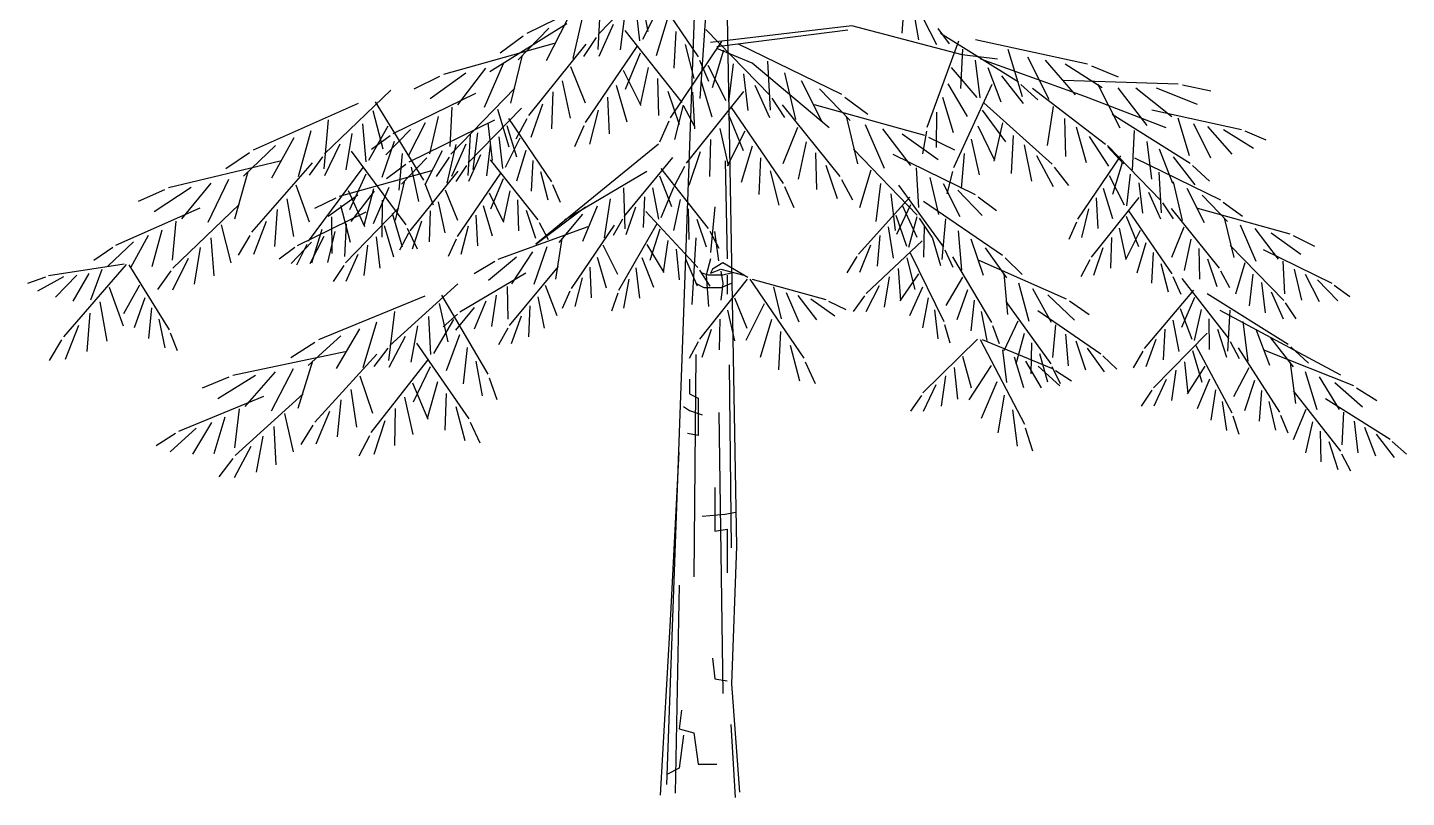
# Model space of a CAD drawing. Extents: x 128.8 to 141.8, y 43.7 to 68.9.
# Drawn here: x 128.77 to 141.77, y 43.7 to 50.96 of the extents above; entities that cross this region are included whole.
import ezdxf

# ---------------------------------------------------------------- set-up
doc = ezdxf.new("R2010")
doc.units = 0
doc.header["$LTSCALE"] = 0.5
doc.header["$MEASUREMENT"] = 0
doc.layers.get('0').update_dxf_attribs({"linetype": 'CONTINUOUS'})

msp = doc.modelspace()

# ---------------------------------------------------------------- linework, layer by layer
for p, q in [((134.8, 43.825), (135.371, 59.742)), ((135.352, 51.906), (135.456, 46.069)), ((134.755, 51.517), (134.152, 50.895)), ((134.452, 51.38), (133.479, 50.904)), ((134.609, 51.401), (135.094, 50.683)), ((134.175, 51.217), (134.15, 50.754)), ((137.036, 51.205), (137.015, 50.906)), ((134.014, 51.106), (133.913, 50.668)), ((134.402, 51.096), (134.359, 50.751)), ((134.5, 51.192), (134.542, 50.835)), ((134.737, 51.177), (134.569, 50.846)), ((134.578, 51.135), (134.621, 50.923)), ((135.112, 50.291), (135.171, 51.114)), ((137.121, 51.13), (137.171, 50.845)), ((133.132, 50.546), (133.858, 50.997)), ((133.686, 50.955), (133.397, 50.656)), ((133.859, 51.034), (133.662, 50.647)), ((134.293, 50.99), (134.157, 50.687)), ((134.803, 51.036), (134.699, 50.692)), ((136.544, 50.977), (135.211, 50.82)), ((137.583, 50.703), (136.544, 50.977)), ((137.216, 51.046), (137.342, 50.799)), ((137.353, 50.95), (137.461, 50.805)), ((133.446, 50.878), (133.229, 50.717)), ((134.134, 50.867), (134.014, 50.687)), ((134.402, 50.931), (134.941, 50.253)), ((135.314, 50.827), (134.829, 50.109)), ((134.883, 50.924), (134.865, 50.578)), ((135.168, 50.943), (135.771, 50.322)), ((135.269, 50.781), (136.505, 50.938)), ((137.549, 50.83), (137.249, 50.017)), ((137.38, 50.908), (138.113, 50.448)), ((137.707, 50.847), (138.765, 50.617)), ((133.737, 50.809), (132.694, 50.518)), ((133.435, 50.699), (133.326, 50.248)), ((134.037, 50.804), (133.494, 50.13)), ((134.517, 50.78), (134.028, 50.065)), ((134.547, 50.718), (134.405, 50.375)), ((134.971, 50.8), (135.052, 50.478)), ((135.333, 50.746), (135.226, 50.39)), ((135.603, 50.624), (135.269, 50.761)), ((135.472, 50.806), (136.444, 50.331)), ((137.586, 50.755), (137.567, 50.385)), ((137.917, 50.663), (137.583, 50.703)), ((138.014, 50.755), (138.149, 50.311)), ((138.197, 50.685), (138.4, 50.284)), ((133.091, 50.577), (132.827, 50.232)), ((133.256, 50.619), (133.077, 50.207)), ((133.891, 50.593), (134.03, 50.249)), ((134.388, 50.557), (134.554, 50.225)), ((134.624, 50.582), (134.547, 50.231)), ((135.106, 50.651), (135.193, 50.453)), ((135.187, 50.604), (135.354, 50.273)), ((135.423, 50.618), (135.381, 50.261)), ((136.328, 50.016), (135.603, 50.624)), ((135.748, 50.644), (135.773, 50.181)), ((137.478, 50.583), (137.72, 50.301)), ((137.705, 50.653), (137.749, 50.296)), ((138.74, 50.31), (137.76, 50.663)), ((137.823, 50.583), (137.946, 50.259)), ((138.365, 50.653), (138.648, 50.324)), ((138.552, 50.617), (138.903, 50.396)), ((138.803, 50.599), (139.053, 50.495)), ((132.657, 50.498), (132.413, 50.38)), ((132.906, 50.531), (132.568, 50.289)), ((133.813, 50.457), (133.888, 50.105)), ((134.712, 50.478), (134.721, 50.13)), ((135.12, 50.462), (135.224, 50.118)), ((135.521, 50.523), (135.564, 50.178)), ((135.909, 50.532), (136.011, 50.094)), ((136.065, 50.461), (136.261, 50.074)), ((137.447, 50.429), (137.631, 50.12)), ((137.953, 50.506), (138.158, 50.244)), ((138.137, 50.424), (138.297, 50.278)), ((138.537, 50.463), (139.619, 50.429)), ((138.857, 50.429), (139.07, 50.016)), ((132.199, 50.368), (131.573, 49.77)), ((132.995, 50.339), (132.217, 49.959)), ((133.367, 50.387), (132.764, 49.766)), ((133.724, 50.353), (133.713, 50.006)), ((134.241, 50.305), (134.257, 49.958)), ((134.321, 50.416), (134.423, 50.071)), ((134.81, 50.361), (134.915, 50.046)), ((135.521, 50.357), (134.982, 49.68)), ((135.04, 50.351), (135.059, 50.004)), ((135.63, 50.416), (135.766, 50.113)), ((136.237, 50.382), (136.526, 50.083)), ((136.477, 50.305), (136.695, 50.144)), ((137.397, 50.302), (137.497, 49.97)), ((137.862, 50.423), (137.5, 49.636)), ((138.247, 50.387), (138.935, 49.861)), ((139.505, 50.016), (138.74, 50.31)), ((139.049, 50.393), (139.322, 50.035)), ((139.22, 50.392), (139.558, 50.12)), ((139.41, 50.391), (139.796, 50.237)), ((139.66, 50.419), (139.925, 50.362)), ((131.891, 50.243), (130.901, 49.804)), ((132.027, 50.177), (132.121, 49.818)), ((132.049, 50.258), (132.506, 49.522)), ((132.773, 50.209), (132.753, 49.839)), ((133.429, 50.2), (132.926, 49.683)), ((133.202, 50.19), (133.309, 49.835)), ((133.626, 50.237), (133.518, 49.922)), ((134.152, 50.182), (134.069, 49.86)), ((134.952, 50.227), (134.871, 49.905)), ((134.956, 50.223), (135.058, 50.032)), ((135.406, 50.206), (135.895, 49.491)), ((135.789, 50.293), (135.909, 50.113)), ((135.887, 50.231), (136.43, 49.556)), ((136.187, 50.235), (137.229, 49.945)), ((137.772, 50.182), (137.991, 49.883)), ((137.786, 50.249), (138.431, 49.671)), ((138.439, 50.216), (138.385, 49.849)), ((139.37, 50.183), (140.216, 49.999)), ((131.608, 50.091), (131.566, 49.629)), ((131.932, 50.053), (131.961, 49.695)), ((132.52, 50.063), (132.363, 49.753)), ((133.176, 50.086), (132.366, 49.69)), ((132.645, 50.12), (132.563, 49.769)), ((133.112, 50.062), (133.154, 49.705)), ((133.292, 50.036), (133.381, 49.74)), ((133.307, 50.104), (133.711, 49.505)), ((133.479, 50.1), (133.375, 49.909)), ((134.817, 50.078), (134.73, 49.879)), ((135.377, 50.145), (135.518, 49.802)), ((136.489, 50.126), (136.597, 49.675)), ((136.667, 50.045), (136.846, 49.633)), ((137.34, 50.161), (137.339, 49.828)), ((137.964, 50.063), (137.882, 49.701)), ((138.547, 50.103), (138.558, 49.744)), ((138.997, 50.142), (139.731, 49.682)), ((139.616, 50.11), (139.723, 49.755)), ((139.762, 50.054), (139.924, 49.733)), ((131.285, 49.92), (131.074, 49.541)), ((131.443, 49.985), (131.325, 49.551)), ((131.831, 49.961), (131.775, 49.618)), ((132.168, 50.03), (131.988, 49.705)), ((132.191, 49.938), (132.016, 49.809)), ((132.382, 49.999), (132.151, 49.76)), ((132.945, 49.951), (132.925, 49.565)), ((133.014, 49.967), (132.971, 49.622)), ((133.216, 49.93), (133.251, 49.632)), ((133.413, 49.918), (133.274, 49.642)), ((134.016, 50.034), (133.928, 49.836)), ((135.299, 50.009), (135.376, 49.658)), ((135.535, 49.984), (135.369, 49.652)), ((136.032, 50.019), (135.893, 49.675)), ((136.833, 50.004), (137.096, 49.659)), ((137.017, 49.957), (137.355, 49.716)), ((137.245, 49.984), (137.208, 49.77)), ((137.266, 49.925), (137.51, 49.806)), ((137.669, 49.909), (137.743, 49.57)), ((137.729, 50.032), (137.888, 49.709)), ((138.064, 49.942), (138.046, 49.583)), ((138.658, 50.023), (138.751, 49.688)), ((138.781, 49.934), (138.961, 49.654)), ((139.204, 49.989), (139.185, 49.619)), ((139.896, 50.028), (140.123, 49.765)), ((140.046, 50), (140.327, 49.822)), ((140.246, 49.985), (140.446, 49.902)), ((130.867, 49.779), (130.644, 49.627)), ((131.11, 49.847), (130.81, 49.56)), ((131.718, 49.859), (131.571, 49.561)), ((131.825, 49.796), (132.338, 49.099)), ((132.229, 49.886), (132.112, 49.546)), ((132.682, 49.799), (132.518, 49.476)), ((132.811, 49.858), (132.727, 49.493)), ((132.905, 49.86), (132.769, 49.557)), ((133.135, 49.85), (133.099, 49.563)), ((133.469, 49.8), (133.382, 49.513)), ((134.72, 49.859), (133.563, 48.918)), ((135.114, 49.787), (135.008, 49.472)), ((135.211, 49.904), (135.202, 49.557)), ((135.602, 49.842), (135.5, 49.498)), ((136.111, 49.883), (136.036, 49.532)), ((136.199, 49.779), (136.21, 49.432)), ((136.557, 49.814), (137.16, 49.192)), ((138.168, 49.854), (138.235, 49.513)), ((138.953, 49.847), (139.456, 49.33)), ((138.957, 49.836), (139.103, 49.675)), ((139.322, 49.887), (139.366, 49.53)), ((139.44, 49.817), (139.564, 49.493)), ((131.155, 49.699), (130.102, 49.448)), ((131.455, 49.683), (130.886, 49.03)), ((131.554, 49.742), (131.427, 49.567)), ((132.338, 49.668), (132.157, 49.534)), ((132.305, 49.772), (132.273, 49.426)), ((132.538, 49.732), (132.297, 49.484)), ((132.388, 49.644), (132.457, 49.319)), ((132.746, 49.737), (132.625, 49.557)), ((132.911, 49.659), (132.811, 49.509)), ((133.044, 49.761), (132.931, 49.509)), ((133.135, 49.712), (133.584, 49.147)), ((133.535, 49.707), (133.52, 49.418)), ((134.854, 49.736), (134.394, 49.18)), ((134.967, 49.649), (134.865, 49.458)), ((135.348, 49.702), (135.367, 48.781)), ((135.682, 49.732), (135.666, 49.385)), ((136.297, 49.663), (136.405, 49.349)), ((136.928, 49.766), (137.706, 49.385)), ((137.602, 49.772), (137.574, 49.441)), ((138.284, 49.755), (138.441, 49.462)), ((139.075, 49.751), (138.671, 49.152)), ((139.09, 49.683), (139.001, 49.387)), ((139.206, 49.733), (140.016, 49.337)), ((139.571, 49.74), (139.775, 49.478)), ((139.755, 49.658), (139.915, 49.512)), ((130.668, 49.527), (130.473, 49.122)), ((130.849, 49.601), (130.724, 49.154)), ((131.934, 49.641), (131.418, 48.945)), ((132.58, 49.61), (131.711, 49.368)), ((131.961, 49.578), (131.807, 49.241)), ((132.328, 49.519), (132.238, 49.143)), ((132.83, 49.607), (132.377, 49.045)), ((133.23, 49.586), (132.823, 48.99)), ((133.255, 49.535), (133.137, 49.249)), ((133.609, 49.603), (133.676, 49.335)), ((134.611, 49.602), (133.834, 49.144)), ((134.731, 49.561), (134.843, 49.273)), ((134.741, 49.63), (135.19, 49.065)), ((135.772, 49.608), (135.854, 49.286)), ((136.445, 49.526), (136.548, 49.336)), ((136.721, 49.616), (136.614, 49.261)), ((137.15, 49.636), (137.17, 49.265)), ((137.279, 49.546), (137.36, 49.196)), ((137.493, 49.603), (137.439, 49.393)), ((138.451, 49.644), (138.584, 49.472)), ((138.969, 49.565), (139.108, 49.289)), ((139.166, 49.577), (139.131, 49.279)), ((139.437, 49.598), (139.457, 49.212)), ((130.064, 49.429), (129.816, 49.32)), ((130.315, 49.452), (129.968, 49.224)), ((130.501, 49.492), (130.224, 49.157)), ((131.301, 49.477), (131.427, 49.128)), ((131.797, 49.423), (131.95, 49.085)), ((132.042, 49.417), (131.822, 49.13)), ((132.033, 49.44), (131.943, 49.091)), ((132.18, 49.452), (132.03, 49.109)), ((132.518, 49.49), (132.597, 49.289)), ((132.709, 49.43), (132.825, 49.144)), ((133.123, 49.401), (133.261, 49.124)), ((133.32, 49.422), (133.255, 49.129)), ((133.721, 49.479), (133.794, 49.314)), ((134.392, 49.449), (134.402, 49.063)), ((134.664, 49.449), (134.722, 49.155)), ((134.861, 49.453), (134.743, 49.167)), ((135.908, 49.46), (135.996, 49.262)), ((136.812, 49.489), (136.77, 49.132)), ((136.909, 49.393), (136.952, 49.048)), ((136.984, 49.473), (137.407, 48.888)), ((137.403, 49.489), (137.56, 49.18)), ((137.541, 49.426), (137.772, 49.187)), ((138.913, 49.447), (139, 49.16)), ((139.247, 49.497), (139.283, 49.21)), ((139.338, 49.408), (139.451, 49.156)), ((139.571, 49.505), (139.655, 49.14)), ((139.7, 49.446), (139.864, 49.123)), ((130.396, 49.258), (129.604, 48.906)), ((130.769, 49.292), (130.143, 48.693)), ((131.218, 49.345), (131.279, 48.99)), ((131.68, 49.352), (131.477, 49.253)), ((131.888, 49.379), (131.606, 49.178)), ((131.724, 49.285), (131.813, 48.936)), ((132.272, 49.259), (131.769, 48.741)), ((132.117, 49.332), (132.113, 48.984)), ((132.643, 49.317), (132.706, 49.024)), ((133.067, 49.283), (133.152, 48.996)), ((133.393, 49.335), (133.4, 49.045)), ((133.563, 48.918), (134.034, 49.271)), ((134.141, 49.277), (134.003, 48.942)), ((134.266, 49.346), (134.21, 48.976)), ((134.505, 49.268), (134.412, 49.007)), ((134.589, 49.363), (134.575, 49.074)), ((134.926, 49.339), (134.862, 49.047)), ((135.25, 49.271), (135.211, 48.84)), ((137.09, 49.36), (136.605, 48.825)), ((137.096, 49.29), (136.965, 49.01)), ((137.018, 49.287), (137.154, 48.984)), ((137.217, 49.324), (137.963, 48.815)), ((137.733, 49.364), (137.907, 49.236)), ((139.247, 49.359), (138.798, 48.794)), ((138.847, 49.354), (138.862, 49.065)), ((139.471, 49.306), (139.571, 49.156)), ((139.802, 49.257), (140.671, 49.015)), ((139.844, 49.38), (140.085, 49.131)), ((140.044, 49.315), (140.225, 49.181)), ((130.17, 49.136), (130.136, 48.766)), ((131.023, 49.132), (130.903, 48.821)), ((131.125, 49.244), (131.101, 48.897)), ((131.962, 49.219), (131.314, 48.902)), ((131.64, 49.177), (131.643, 48.83)), ((132.21, 49.211), (132.304, 48.893)), ((132.488, 49.134), (132.398, 48.872)), ((132.57, 49.231), (132.56, 48.941)), ((133, 49.191), (133.014, 48.902)), ((133.474, 49.237), (133.562, 48.975)), ((134.003, 49.2), (133.782, 48.933)), ((134.381, 49.155), (134.293, 48.998)), ((134.6, 49.226), (135.092, 48.698)), ((134.999, 49.252), (135.007, 48.963)), ((135.081, 49.155), (135.169, 48.892)), ((136.958, 49.191), (137.057, 48.898)), ((137.155, 49.174), (137.078, 48.885)), ((137.177, 49.164), (137.298, 48.984)), ((137.427, 49.157), (137.392, 48.772)), ((138.661, 49.126), (138.588, 48.961)), ((138.773, 49.251), (138.706, 48.982)), ((139.127, 49.182), (139.245, 48.896)), ((139.151, 49.233), (139.559, 48.638)), ((139.552, 49.254), (140.004, 48.692)), ((140.053, 49.166), (140.144, 48.791)), ((129.912, 48.999), (129.743, 48.696)), ((130.038, 49.051), (129.944, 48.704)), ((130.598, 49.101), (130.691, 48.742)), ((130.87, 49), (130.76, 48.814)), ((131.546, 49.057), (131.451, 48.738)), ((131.67, 49.036), (131.602, 48.744)), ((131.777, 49.111), (131.761, 48.802)), ((132.135, 49.095), (132.224, 48.799)), ((132.365, 49.02), (132.279, 48.861)), ((132.352, 49.068), (132.446, 48.873)), ((132.926, 49.088), (132.857, 48.82)), ((134.054, 49.081), (133.207, 48.772)), ((133.596, 49.122), (133.681, 48.963)), ((133.809, 49.12), (133.638, 48.972)), ((134.304, 49.097), (133.897, 48.501)), ((134.705, 49.108), (134.345, 48.482)), ((134.733, 49.059), (134.638, 48.765)), ((135.203, 49.04), (135.288, 48.881)), ((135.289, 48.761), (135.25, 49.036)), ((136.808, 49), (136.781, 48.711)), ((136.886, 49.082), (136.931, 48.786)), ((137.225, 49.084), (137.219, 48.794)), ((137.546, 49.045), (137.577, 48.672)), ((139.062, 49.069), (139.126, 48.776)), ((139.259, 49.048), (139.121, 48.771)), ((139.673, 49.077), (139.557, 48.791)), ((140.202, 49.099), (140.352, 48.756)), ((140.34, 49.064), (140.56, 48.777)), ((140.494, 49.026), (140.776, 48.825)), ((140.702, 48.999), (140.905, 48.9)), ((129.577, 48.887), (129.398, 48.765)), ((129.771, 48.941), (129.531, 48.711)), ((130.401, 48.885), (130.345, 48.542)), ((130.502, 48.976), (130.531, 48.618)), ((131.292, 48.885), (131.146, 48.777)), ((131.451, 48.936), (131.259, 48.737)), ((131.405, 48.914), (131.309, 48.719)), ((131.567, 48.989), (131.435, 48.731)), ((131.978, 48.909), (131.942, 48.622)), ((132.059, 48.988), (132.094, 48.691)), ((132.813, 48.965), (132.739, 48.8)), ((133.668, 48.892), (133.546, 48.538)), ((133.811, 48.971), (133.75, 48.589)), ((134.197, 48.912), (134.335, 48.635)), ((134.612, 48.915), (134.772, 48.65)), ((134.807, 48.951), (134.765, 48.654)), ((134.886, 48.87), (134.916, 48.582)), ((135.073, 48.977), (135.034, 48.349)), ((136.72, 48.908), (136.615, 48.652)), ((137.205, 48.948), (136.679, 48.453)), ((137.301, 48.983), (137.378, 48.717)), ((137.665, 48.968), (137.781, 48.625)), ((137.799, 48.882), (138.001, 48.601)), ((138.908, 48.884), (138.82, 48.622)), ((138.989, 48.982), (138.982, 48.692)), ((139.315, 48.93), (139.23, 48.643)), ((139.738, 48.964), (139.676, 48.671)), ((139.812, 48.878), (139.821, 48.588)), ((140.11, 48.906), (140.613, 48.388)), ((140.42, 48.866), (141.068, 48.549)), ((130.288, 48.782), (130.141, 48.485)), ((131.887, 48.82), (131.774, 48.567)), ((133.178, 48.753), (132.983, 48.639)), ((133.383, 48.796), (133.118, 48.574)), ((133.533, 48.847), (133.336, 48.543)), ((134.141, 48.794), (134.226, 48.507)), ((134.565, 48.793), (134.673, 48.513)), ((134.975, 48.779), (135.084, 48.524)), ((135.211, 48.781), (135.171, 48.624)), ((135.328, 48.742), (135.23, 48.683)), ((135.563, 48.604), (135.328, 48.742)), ((136.591, 48.801), (136.495, 48.648)), ((137.06, 48.79), (137.136, 48.49)), ((137.092, 48.836), (137.41, 48.189)), ((137.418, 48.863), (137.496, 48.7)), ((137.491, 48.799), (137.859, 48.178)), ((137.739, 48.767), (138.564, 48.403)), ((137.987, 48.79), (138.147, 48.631)), ((138.786, 48.769), (138.701, 48.61)), ((139.382, 48.838), (139.368, 48.549)), ((139.456, 48.735), (139.525, 48.467)), ((139.894, 48.781), (139.984, 48.519)), ((140.247, 48.742), (140.158, 48.446)), ((140.605, 48.758), (140.621, 48.449)), ((128.944, 48.608), (128.774, 48.548)), ((129.112, 48.61), (128.869, 48.476)), ((129.684, 48.729), (128.971, 48.618)), ((129.238, 48.626), (129.036, 48.418)), ((129.704, 48.725), (129.111, 48.045)), ((129.351, 48.64), (129.2, 48.382)), ((129.475, 48.68), (129.368, 48.39)), ((129.729, 48.722), (130.109, 48.109)), ((130.125, 48.665), (129.998, 48.49)), ((131.754, 48.718), (131.654, 48.567)), ((133.469, 48.643), (132.847, 48.276)), ((133.775, 48.707), (133.314, 48.151)), ((134.074, 48.702), (134.087, 48.413)), ((134.506, 48.696), (134.542, 48.409)), ((135.106, 48.674), (135.203, 48.522)), ((135.191, 48.624), (135.132, 48.644)), ((135.171, 48.624), (135.191, 48.33)), ((135.328, 48.624), (135.191, 48.624)), ((135.23, 48.683), (135.211, 48.644)), ((135.211, 48.644), (135.309, 48.683)), ((135.309, 48.683), (135.524, 48.624)), ((135.309, 48.663), (135.328, 48.546)), ((135.407, 48.644), (135.328, 48.624)), ((135.367, 48.624), (135.367, 48.448)), ((136.895, 48.611), (136.846, 48.325)), ((136.98, 48.687), (137.002, 48.388)), ((137.172, 48.638), (136.995, 48.384)), ((137.586, 48.608), (137.43, 48.34)), ((137.975, 48.641), (138.011, 48.256)), ((139.569, 48.612), (139.643, 48.447)), ((140.017, 48.667), (140.103, 48.508)), ((140.323, 48.635), (140.288, 48.338)), ((140.712, 48.683), (140.78, 48.391)), ((140.815, 48.636), (140.946, 48.378)), ((129.544, 48.511), (129.674, 48.147)), ((129.828, 48.532), (129.677, 48.262)), ((132.829, 48.545), (132.187, 47.963)), ((133.293, 48.52), (133.301, 48.211)), ((133.651, 48.532), (133.763, 48.244)), ((133.886, 48.475), (133.813, 48.31)), ((134, 48.599), (133.931, 48.331)), ((134.44, 48.587), (134.392, 48.315)), ((135.152, 48.506), (135.073, 48.546)), ((135.557, 48.588), (135.108, 48.023)), ((135.309, 48.506), (135.152, 48.506)), ((135.407, 48.546), (135.309, 48.506)), ((135.328, 48.546), (135.309, 48.389)), ((135.582, 48.587), (136.091, 47.843)), ((135.603, 48.589), (136.298, 48.395)), ((135.804, 48.516), (135.876, 48.215)), ((136.801, 48.526), (136.676, 48.279)), ((137.21, 48.513), (137.085, 48.241)), ((137.634, 48.486), (137.531, 48.205)), ((138.113, 48.553), (138.211, 48.192)), ((138.244, 48.499), (138.421, 48.183)), ((139.762, 48.485), (139.297, 47.933)), ((139.652, 48.594), (140.097, 48.026)), ((140.404, 48.556), (140.44, 48.269)), ((140.931, 48.583), (141.123, 48.384)), ((141.09, 48.532), (141.235, 48.424)), ((129.456, 48.373), (129.52, 48.004)), ((129.878, 48.412), (129.78, 48.129)), ((132.517, 48.428), (131.516, 48.015)), ((132.652, 48.358), (132.736, 47.997)), ((132.676, 48.438), (133.113, 47.691)), ((133.093, 48.382), (132.982, 48.115)), ((133.192, 48.438), (133.148, 48.141)), ((133.584, 48.42), (133.642, 48.126)), ((134.337, 48.455), (134.277, 48.285)), ((135.437, 48.411), (135.554, 48.125)), ((135.716, 48.356), (135.543, 48.01)), ((135.923, 48.462), (136.042, 48.187)), ((136.033, 48.434), (136.209, 48.204)), ((136.156, 48.403), (136.382, 48.242)), ((136.322, 48.382), (136.485, 48.303)), ((136.663, 48.43), (136.556, 48.284)), ((137.263, 48.412), (137.209, 48.128)), ((137.695, 48.39), (137.663, 48.102)), ((137.994, 48.376), (138.417, 47.791)), ((138.391, 48.439), (138.641, 48.2)), ((138.593, 48.383), (138.779, 48.256)), ((139.771, 48.416), (139.651, 48.131)), ((139.891, 48.454), (140.655, 47.974)), ((140.495, 48.467), (140.608, 48.214)), ((140.627, 48.365), (140.728, 48.215)), ((129.36, 48.268), (129.334, 47.907)), ((129.941, 48.317), (129.914, 48.029)), ((132.231, 48.283), (132.176, 47.822)), ((132.553, 48.237), (132.573, 47.878)), ((132.827, 48.257), (132.69, 48.139)), ((132.982, 48.321), (132.806, 48.107)), ((133.426, 48.239), (133.332, 47.978)), ((133.509, 48.335), (133.496, 48.045)), ((135.372, 48.297), (135.436, 48.005)), ((137.322, 48.3), (137.352, 48.025)), ((137.762, 48.282), (137.814, 48.01)), ((138.295, 48.292), (138.891, 47.885)), ((139.637, 48.312), (139.747, 48.022)), ((139.834, 48.302), (139.768, 48.01)), ((141.152, 47.683), (140.015, 48.291)), ((140.106, 48.295), (140.085, 47.909)), ((129.253, 48.151), (129.128, 47.829)), ((130.01, 48.211), (130.067, 47.94)), ((131.903, 48.121), (131.682, 47.747)), ((132.063, 48.182), (131.934, 47.751)), ((132.45, 48.148), (132.385, 47.806)), ((132.789, 48.207), (132.6, 47.888)), ((133.301, 48.126), (133.213, 47.969)), ((135.217, 48.113), (135.129, 47.85)), ((135.299, 48.21), (135.291, 47.921)), ((135.786, 48.209), (135.68, 47.85)), ((135.87, 48.093), (135.853, 47.732)), ((137.417, 48.161), (137.466, 47.988)), ((137.867, 48.152), (137.93, 47.982)), ((138.106, 48.193), (137.975, 47.913)), ((138.462, 48.158), (138.434, 47.85)), ((139.493, 48.115), (139.478, 47.826)), ((139.569, 48.2), (139.625, 47.906)), ((139.907, 48.215), (139.912, 47.925)), ((139.988, 48.117), (140.074, 47.854)), ((140.229, 48.188), (140.275, 47.816)), ((140.352, 48.115), (140.48, 47.777)), ((129.094, 48.015), (128.978, 47.821)), ((130.118, 48.082), (130.184, 47.914)), ((131.482, 47.991), (131.254, 47.845)), ((131.726, 48.053), (131.419, 47.773)), ((132.334, 48.048), (132.179, 47.755)), ((132.439, 47.983), (132.934, 47.272)), ((132.846, 48.062), (132.72, 47.725)), ((135.095, 47.998), (135.01, 47.839)), ((135.963, 47.965), (136.049, 47.63)), ((137.726, 48.023), (137.213, 47.515)), ((137.751, 48.02), (138.169, 47.22)), ((137.771, 48.018), (138.439, 47.744)), ((138.166, 48.077), (138.088, 47.788)), ((138.235, 47.987), (138.229, 47.697)), ((138.557, 48.069), (138.583, 47.77)), ((138.653, 48.007), (138.746, 47.733)), ((139.409, 48.02), (139.314, 47.76)), ((139.892, 48.078), (139.385, 47.564)), ((139.784, 47.962), (140.125, 47.327)), ((140.109, 48.001), (140.192, 47.841)), ((140.488, 48.034), (140.701, 47.761)), ((131.767, 47.903), (130.708, 47.68)), ((132.066, 47.88), (131.481, 47.241)), ((132.168, 47.936), (132.036, 47.764)), ((132.918, 47.945), (132.878, 47.601)), ((135.073, 47.879), (135.054, 45.781)), ((137.586, 47.861), (137.669, 47.563)), ((137.963, 47.922), (137.999, 47.615)), ((138.074, 47.855), (138.161, 47.568)), ((138.312, 47.886), (138.388, 47.62)), ((138.76, 47.938), (138.922, 47.714)), ((138.91, 47.865), (139.039, 47.738)), ((139.284, 47.909), (139.195, 47.752)), ((139.754, 47.914), (139.841, 47.618)), ((140.184, 47.94), (140.574, 47.333)), ((140.433, 47.918), (141.271, 47.584)), ((140.68, 47.949), (140.846, 47.797)), ((131.108, 47.714), (130.822, 47.386)), ((131.276, 47.744), (131.07, 47.345)), ((131.459, 47.814), (131.322, 47.37)), ((132.544, 47.824), (132.01, 47.142)), ((132.57, 47.761), (132.407, 47.428)), ((132.998, 47.816), (133.058, 47.489)), ((135.387, 47.781), (135.407, 46.055)), ((136.104, 47.81), (136.196, 47.604)), ((137.508, 47.756), (137.538, 47.458)), ((137.857, 47.774), (137.645, 47.451)), ((138.181, 47.814), (138.328, 47.565)), ((138.299, 47.769), (138.504, 47.583)), ((138.428, 47.765), (138.506, 47.603)), ((138.462, 47.728), (138.614, 47.631)), ((139.595, 47.73), (139.557, 47.443)), ((139.677, 47.809), (139.71, 47.511)), ((139.871, 47.767), (139.704, 47.506)), ((140.286, 47.752), (140.14, 47.479)), ((140.673, 47.8), (140.723, 47.417)), ((140.814, 47.718), (140.926, 47.36)), ((130.67, 47.663), (130.419, 47.56)), ((130.921, 47.679), (130.568, 47.46)), ((131.907, 47.678), (132.024, 47.326)), ((132.402, 47.611), (132.546, 47.269)), ((132.638, 47.621), (132.539, 47.275)), ((133.124, 47.659), (133.198, 47.455)), ((135.014, 47.644), (135.014, 47.506)), ((137.333, 47.591), (137.215, 47.341)), ((137.425, 47.678), (137.384, 47.392)), ((137.909, 47.619), (137.761, 47.275)), ((139.504, 47.642), (139.389, 47.39)), ((139.914, 47.644), (139.799, 47.367)), ((140.339, 47.633), (140.245, 47.348)), ((140.948, 47.668), (141.136, 47.359)), ((141.096, 47.614), (141.355, 47.384)), ((130.997, 47.482), (130.196, 47.152)), ((131.371, 47.506), (130.729, 46.925)), ((131.726, 47.449), (131.692, 47.103)), ((131.821, 47.548), (131.873, 47.192)), ((132.325, 47.474), (132.405, 47.123)), ((132.719, 47.511), (132.706, 47.163)), ((135.014, 47.506), (135.093, 47.467)), ((135.093, 47.467), (135.093, 47.114)), ((137.198, 47.491), (137.095, 47.343)), ((137.979, 47.495), (137.919, 47.138)), ((139.371, 47.54), (139.269, 47.391)), ((139.971, 47.545), (139.927, 47.259)), ((140.403, 47.539), (140.381, 47.25)), ((140.702, 47.536), (141.147, 46.967)), ((141.006, 47.463), (141.617, 47.078)), ((141.3, 47.565), (141.491, 47.445)), ((130.767, 47.367), (130.724, 46.998)), ((131.194, 47.32), (131.278, 46.959)), ((131.62, 47.34), (131.492, 47.033)), ((132.238, 47.369), (132.232, 47.021)), ((132.809, 47.388), (132.895, 47.067)), ((134.956, 47.389), (135.014, 47.349)), ((135.014, 47.349), (135.132, 47.31)), ((135.289, 47.33), (135.328, 44.683)), ((138.056, 47.356), (138.102, 47.013)), ((140.033, 47.435), (140.074, 47.161)), ((140.474, 47.434), (140.535, 47.164)), ((140.584, 47.307), (140.653, 47.14)), ((140.821, 47.358), (140.701, 47.072)), ((141.178, 47.335), (141.162, 47.027)), ((130.363, 47.182), (130.118, 46.959)), ((130.506, 47.237), (130.329, 46.938)), ((130.633, 47.286), (130.53, 46.941)), ((131.096, 47.198), (131.115, 46.839)), ((131.464, 47.212), (131.349, 47.029)), ((132.141, 47.251), (132.038, 46.935)), ((132.947, 47.241), (133.036, 47.044)), ((138.178, 47.186), (138.245, 46.971)), ((140.133, 47.3), (140.189, 47.128)), ((140.885, 47.244), (140.818, 46.951)), ((141.277, 47.25), (141.313, 46.952)), ((141.375, 47.192), (141.477, 46.921)), ((130.168, 47.133), (129.986, 47.016)), ((130.992, 47.109), (130.927, 46.768)), ((131.996, 47.112), (131.895, 46.92)), ((135.093, 47.114), (134.995, 47.134)), ((140.957, 47.156), (140.962, 46.866)), ((141.038, 47.058), (141.124, 46.795)), ((141.484, 47.127), (141.654, 46.908)), ((141.637, 47.059), (141.77, 46.937)), ((130.877, 47.01), (130.721, 46.716)), ((134.838, 45.428), (134.916, 46.957)), ((141.159, 46.942), (141.243, 46.782)), ((130.71, 46.898), (130.578, 46.726)), ((135.25, 46.624), (135.25, 46.212)), ((135.348, 46.369), (135.132, 46.349)), ((135.446, 46.389), (135.348, 46.369)), ((135.25, 46.212), (135.367, 46.232)), ((135.367, 46.232), (135.367, 45.82)), ((135.456, 46.069), (135.409, 44.774)), ((134.916, 45.702), (134.877, 43.741)), ((134.74, 43.722), (134.838, 45.428)), ((135.23, 45.016), (135.25, 44.82)), ((135.25, 44.82), (135.367, 44.8)), ((135.409, 44.774), (135.483, 43.752)), ((134.936, 44.526), (134.916, 44.349)), ((134.916, 44.349), (135.054, 44.31)), ((135.446, 43.702), (135.407, 44.389)), ((134.956, 44.29), (134.916, 43.977)), ((135.054, 44.31), (135.093, 44.016)), ((134.916, 43.977), (134.799, 43.918)), ((135.093, 44.016), (135.269, 44.016))]:
    msp.add_line(p, q)

doc.saveas('drawing.dxf')
